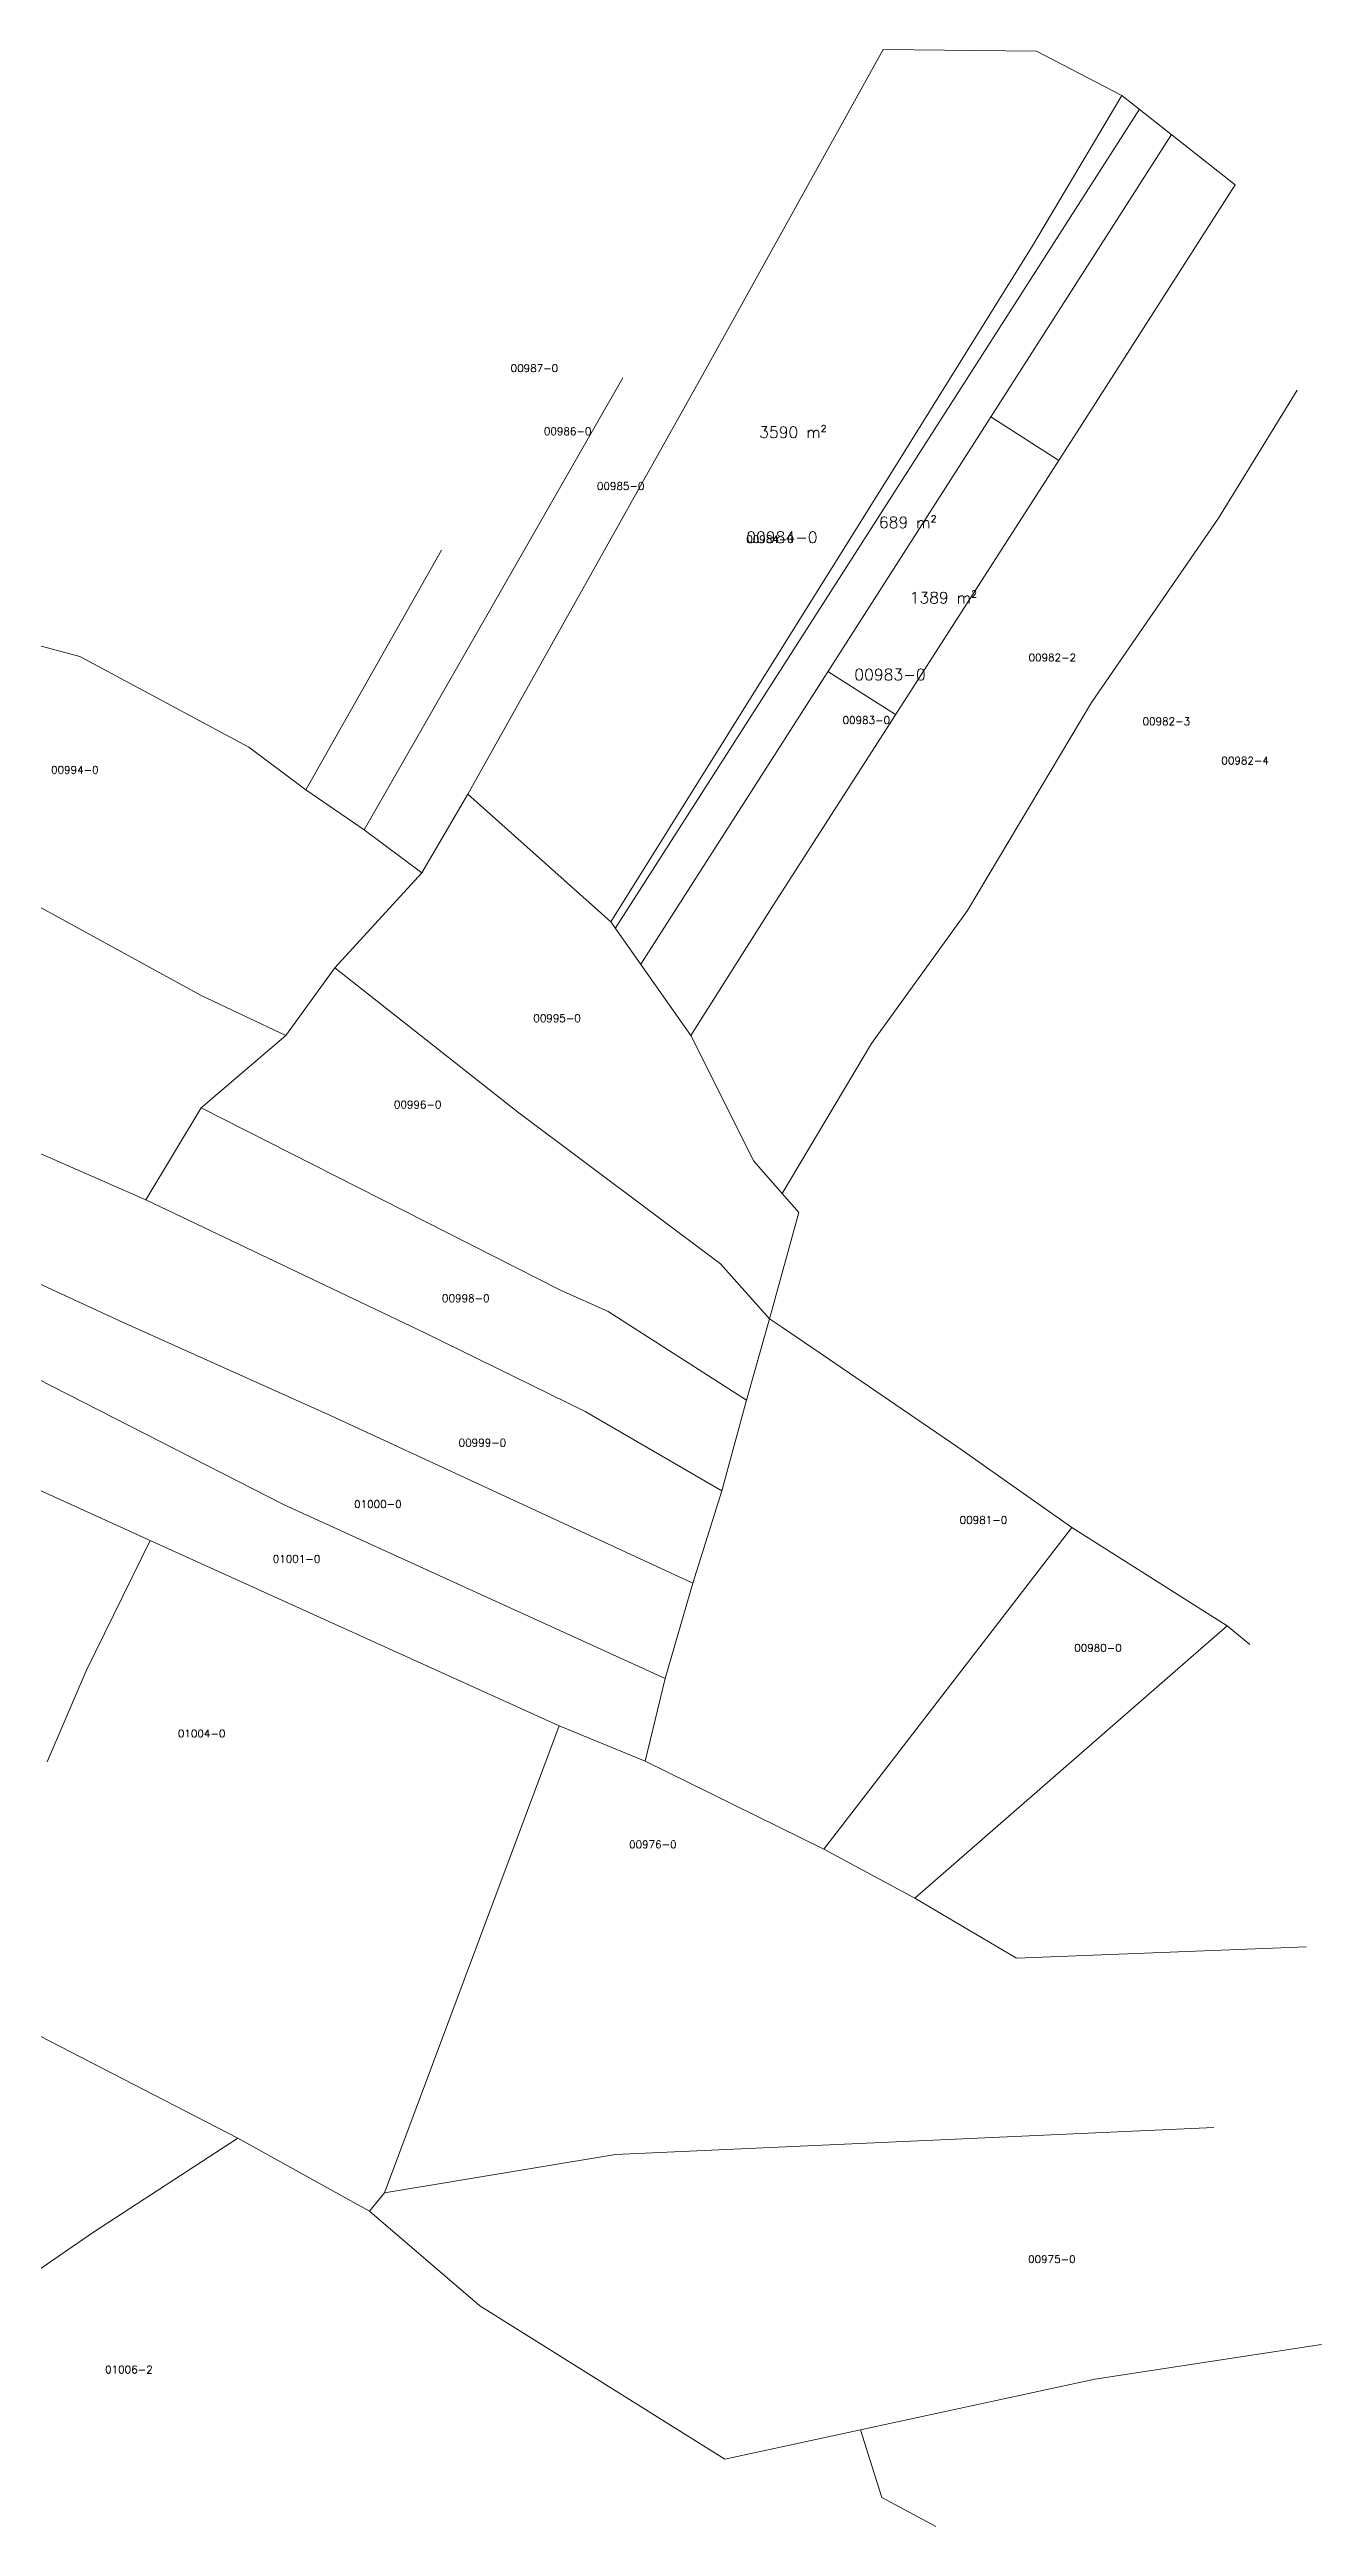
# Model space of a CAD drawing. Header units: metres. Extents: x 7514305 to 7515662, y 4686379 to 4686759.
# Drawn here: x 7515494.8 to 7515662.2, y 4686433.4 to 4686759.3 of the extents above; entities that cross this region are included whole.
import ezdxf

# ---------------------------------------------------------------- set-up
doc = ezdxf.new("R2010")
doc.units = ezdxf.units.M
for name, color, linetype, lineweight in [('Ndarjet', 1, 'Continuous', 0), ('Nr Parceles Baze', 7, 'Continuous', 0), ('Parcela Baze', 7, 'Continuous', 0), ('ParcelBoundaryLine', 7, 'Continuous', 0), ('ParcReNet_12', 4, 'Continuous', 0), ('sip', 1, 'Continuous', 0)]:
    doc.layers.add(name, color=color, linetype=linetype, lineweight=lineweight)
doc.layers.add('ParcelReferencePoint', color=7, linetype='Continuous')
doc.styles.get("Standard").update_dxf_attribs({"font": 'simplex.shx'})

msp = doc.modelspace()

# ---------------------------------------------------------------- linework, layer by layer
at = {"layer": 'Ndarjet', "flags": 128}
for points in [[(7515638.22, 4686751.45), (7515569.27, 4686643.66)], [(7515642.44, 4686748.12), (7515572.61, 4686638.94)], [(7515627.62, 4686705.23), (7515618.67, 4686710.95)], [(7515606.15, 4686671.78), (7515597.25, 4686677.47)]]:
    msp.add_lwpolyline(points, dxfattribs=at)
at = {"layer": 'Parcela Baze', "flags": 128}
for points in [[(7515624.02, 4686733.24), (7515635.92, 4686753.26), (7515624.68, 4686759.09), (7515604.51, 4686759.3), (7515580.98, 4686716.84), (7515549.86, 4686661.31), (7515568.67, 4686644.52), (7515607.06, 4686705.97)], [(7515650.81, 4686741.51), (7515635.92, 4686753.26), (7515624.02, 4686733.24), (7515607.06, 4686705.97), (7515568.67, 4686644.52), (7515579.22, 4686629.58), (7515590.09, 4686646.75), (7515630.74, 4686710.09)]]:
    msp.add_lwpolyline(points, close=True, dxfattribs=at)
at = {"layer": 'Parcela Baze'}
for points in [[(7515580.98, 4686716.84), (7515604.51, 4686759.3)], [(7515604.51, 4686759.3), (7515624.68, 4686759.09)], [(7515624.68, 4686759.09), (7515635.92, 4686753.26)], [(7515624.02, 4686733.24), (7515635.92, 4686753.26)], [(7515635.92, 4686753.26), (7515650.81, 4686741.51)], [(7515630.74, 4686710.09), (7515650.81, 4686741.51)], [(7515607.06, 4686705.97), (7515624.02, 4686733.24)], [(7515549.86, 4686661.31), (7515580.98, 4686716.84)], [(7515590.09, 4686646.75), (7515630.74, 4686710.09)], [(7515568.67, 4686644.52), (7515607.06, 4686705.97)], [(7515549.86, 4686661.31), (7515568.67, 4686644.52)], [(7515579.22, 4686629.58), (7515590.09, 4686646.75)], [(7515568.67, 4686644.52), (7515579.22, 4686629.58)]]:
    msp.add_lwpolyline(points, dxfattribs=at)
at = {"layer": 'ParcelBoundaryLine'}
for points in [[(7515536.22, 4686656.61), (7515570.28, 4686716.09)], [(7515549.86, 4686661.31), (7515580.98, 4686716.84)], [(7515658.97, 4686714.48), (7515648.65, 4686697.65)], [(7515590.09, 4686646.75), (7515630.74, 4686710.09)], [(7515568.67, 4686644.52), (7515607.06, 4686705.97)], [(7515648.65, 4686697.65), (7515631.91, 4686673.37)], [(7515528.54, 4686661.87), (7515546.42, 4686693.42)], [(7515498.81, 4686679.45), (7515481.42, 4686684.1)], [(7515521.06, 4686667.51), (7515498.81, 4686679.45)], [(7515631.91, 4686673.37), (7515615.62, 4686645.99)], [(7515528.54, 4686661.87), (7515521.06, 4686667.51)], [(7515536.22, 4686656.61), (7515528.54, 4686661.87)], [(7515543.81, 4686650.98), (7515549.86, 4686661.31)], [(7515549.86, 4686661.31), (7515568.67, 4686644.52)], [(7515472.16, 4686658.14), (7515514.79, 4686634.82)], [(7515543.81, 4686650.98), (7515536.22, 4686656.61)], [(7515532.39, 4686638.47), (7515543.81, 4686650.98)], [(7515579.22, 4686629.58), (7515590.09, 4686646.75)], [(7515568.67, 4686644.52), (7515579.22, 4686629.58)], [(7515615.62, 4686645.99), (7515602.98, 4686628.53)], [(7515525.91, 4686629.56), (7515532.39, 4686638.47)], [(7515532.39, 4686638.47), (7515556.42, 4686619.53)], [(7515514.79, 4686634.82), (7515525.91, 4686629.56)], [(7515461.24, 4686628.19), (7515507.51, 4686607.93)], [(7515525.91, 4686629.56), (7515514.78, 4686620.04)], [(7515579.22, 4686629.58), (7515587.49, 4686613.03)], [(7515602.98, 4686628.53), (7515591.22, 4686608.75)], [(7515507.51, 4686607.93), (7515514.78, 4686620.04)], [(7515514.78, 4686620.04), (7515562.08, 4686596.06)], [(7515556.42, 4686619.53), (7515583.11, 4686599.5)], [(7515461.59, 4686611.63), (7515504.43, 4686591.84)], [(7515587.49, 4686613.03), (7515591.22, 4686608.75)], [(7515507.51, 4686607.93), (7515544.28, 4686590.39)], [(7515591.22, 4686608.75), (7515593.41, 4686606.26)], [(7515593.41, 4686606.26), (7515589.57, 4686592.3)], [(7515583.11, 4686599.5), (7515589.57, 4686592.3)], [(7515562.08, 4686596.06), (7515568.35, 4686593.23)], [(7515476.97, 4686592.69), (7515525.71, 4686567.8)], [(7515504.43, 4686591.84), (7515531.89, 4686579.52)], [(7515568.35, 4686593.23), (7515586.54, 4686581.58)], [(7515586.54, 4686581.58), (7515589.57, 4686592.3)], [(7515589.57, 4686592.3), (7515591.27, 4686591.14)], [(7515591.27, 4686591.14), (7515600.08, 4686585.13)], [(7515544.28, 4686590.39), (7515565.32, 4686580.07)], [(7515600.08, 4686585.13), (7515608.83, 4686579.18)], [(7515583.3, 4686569.64), (7515586.54, 4686581.58)], [(7515474.79, 4686578.26), (7515508.08, 4686563.1)], [(7515531.89, 4686579.52), (7515579.46, 4686557.5)], [(7515565.32, 4686580.07), (7515583.3, 4686569.64)], [(7515608.83, 4686579.18), (7515614.36, 4686575.41)], [(7515629.34, 4686564.83), (7515614.36, 4686575.41)], [(7515579.46, 4686557.5), (7515583.3, 4686569.64)], [(7515525.71, 4686567.8), (7515575.82, 4686544.95)], [(7515499.64, 4686545.94), (7515508.08, 4686563.1)], [(7515508.08, 4686563.1), (7515561.87, 4686538.72)], [(7515629.34, 4686564.83), (7515596.71, 4686522.49)], [(7515649.76, 4686551.87), (7515629.34, 4686564.83)], [(7515575.82, 4686544.95), (7515579.46, 4686557.5)], [(7515608.7, 4686516.05), (7515649.76, 4686551.87)], [(7515649.76, 4686551.87), (7515652.75, 4686549.44)], [(7515499.64, 4686545.94), (7515494.5, 4686533.97)], [(7515573.2, 4686534.07), (7515575.82, 4686544.95)], [(7515538.89, 4686477.29), (7515561.87, 4686538.72)], [(7515561.87, 4686538.72), (7515573.2, 4686534.07)], [(7515573.2, 4686534.07), (7515596.71, 4686522.49)], [(7515596.71, 4686522.49), (7515608.7, 4686516.05)], [(7515622.05, 4686508.15), (7515608.7, 4686516.05)], [(7515660.23, 4686509.63), (7515622.05, 4686508.15)], [(7515519.62, 4686484.46), (7515483.88, 4686502.87)], [(7515519.62, 4686484.46), (7515500.62, 4686472.1)], [(7515536.93, 4686474.85), (7515519.62, 4686484.46)], [(7515648.04, 4686485.87), (7515569.3, 4686482.33)], [(7515569.3, 4686482.33), (7515538.89, 4686477.29)], [(7515538.89, 4686477.29), (7515536.93, 4686474.85)], [(7515551.43, 4686462.39), (7515536.93, 4686474.85)], [(7515500.62, 4686472.1), (7515454.95, 4686440.68)], [(7515583.67, 4686442.21), (7515551.43, 4686462.39)], [(7515632.37, 4686452.74), (7515662.18, 4686457.31)], [(7515601.52, 4686446.08), (7515632.37, 4686452.74)], [(7515601.52, 4686446.08), (7515583.67, 4686442.21)], [(7515604.32, 4686437.18), (7515601.52, 4686446.08)], [(7515604.32, 4686437.18), (7515611.45, 4686433.37)]]:
    msp.add_lwpolyline(points, dxfattribs=at)
at = {"layer": 'ParcReNet_12', "flags": 128}
msp.add_lwpolyline([(7515568.67, 4686644.52), (7515579.22, 4686629.58), (7515590.09, 4686646.75), (7515630.74, 4686710.09), (7515650.81, 4686741.51), (7515635.92, 4686753.26), (7515624.68, 4686759.09), (7515604.51, 4686759.3), (7515580.98, 4686716.84), (7515549.86, 4686661.31)], close=True, dxfattribs=at)

# ---------------------------------------------------------------- texts
at = {"layer": 'Nr Parceles Baze'}
for s, p in [('00984-0', (7515586.5, 4686694.37)), ('00983-0', (7515600.72, 4686676.3))]:
    msp.add_text(s, height=1.5, dxfattribs=at).set_placement(p)
at = {"layer": 'ParcelReferencePoint'}
for s, p in [('00987-0', (7515555.5, 4686716.87)), ('00986-0', (7515559.87, 4686708.57)), ('00985-0', (7515566.85, 4686701.36)), ('00984-0', (7515586.5, 4686694.37)), ('00982-2', (7515623.64, 4686678.8)), ('00983-0', (7515599.17, 4686670.56)), ('00982-3', (7515638.64, 4686670.4)), ('00982-4', (7515649.01, 4686665.24)), ('00994-0', (7515495.03, 4686664.01)), ('00995-0', (7515558.48, 4686631.33)), ('00996-0', (7515540.14, 4686619.97)), ('00998-0', (7515546.47, 4686594.49)), ('00999-0', (7515548.66, 4686575.48)), ('01000-0', (7515534.9, 4686567.4)), ('00981-0', (7515614.58, 4686565.31)), ('01001-0', (7515524.2, 4686560.19)), ('00980-0', (7515629.65, 4686548.49)), ('01004-0', (7515511.71, 4686537.22)), ('00976-0', (7515571.08, 4686522.62)), ('00975-0', (7515623.58, 4686468.05)), ('01006-2', (7515502.14, 4686453.52))]:
    msp.add_text(s, height=1, dxfattribs=at).set_placement(p)
at = {"layer": 'sip'}
for s, p in [('3590 m²', (7515588.2, 4686708.2)), ('689 m²', (7515603.95, 4686696.32)), ('1389 m²', (7515608, 4686686.42))]:
    msp.add_text(s, height=1.5, dxfattribs=at).set_placement(p)

doc.saveas('drawing.dxf')
